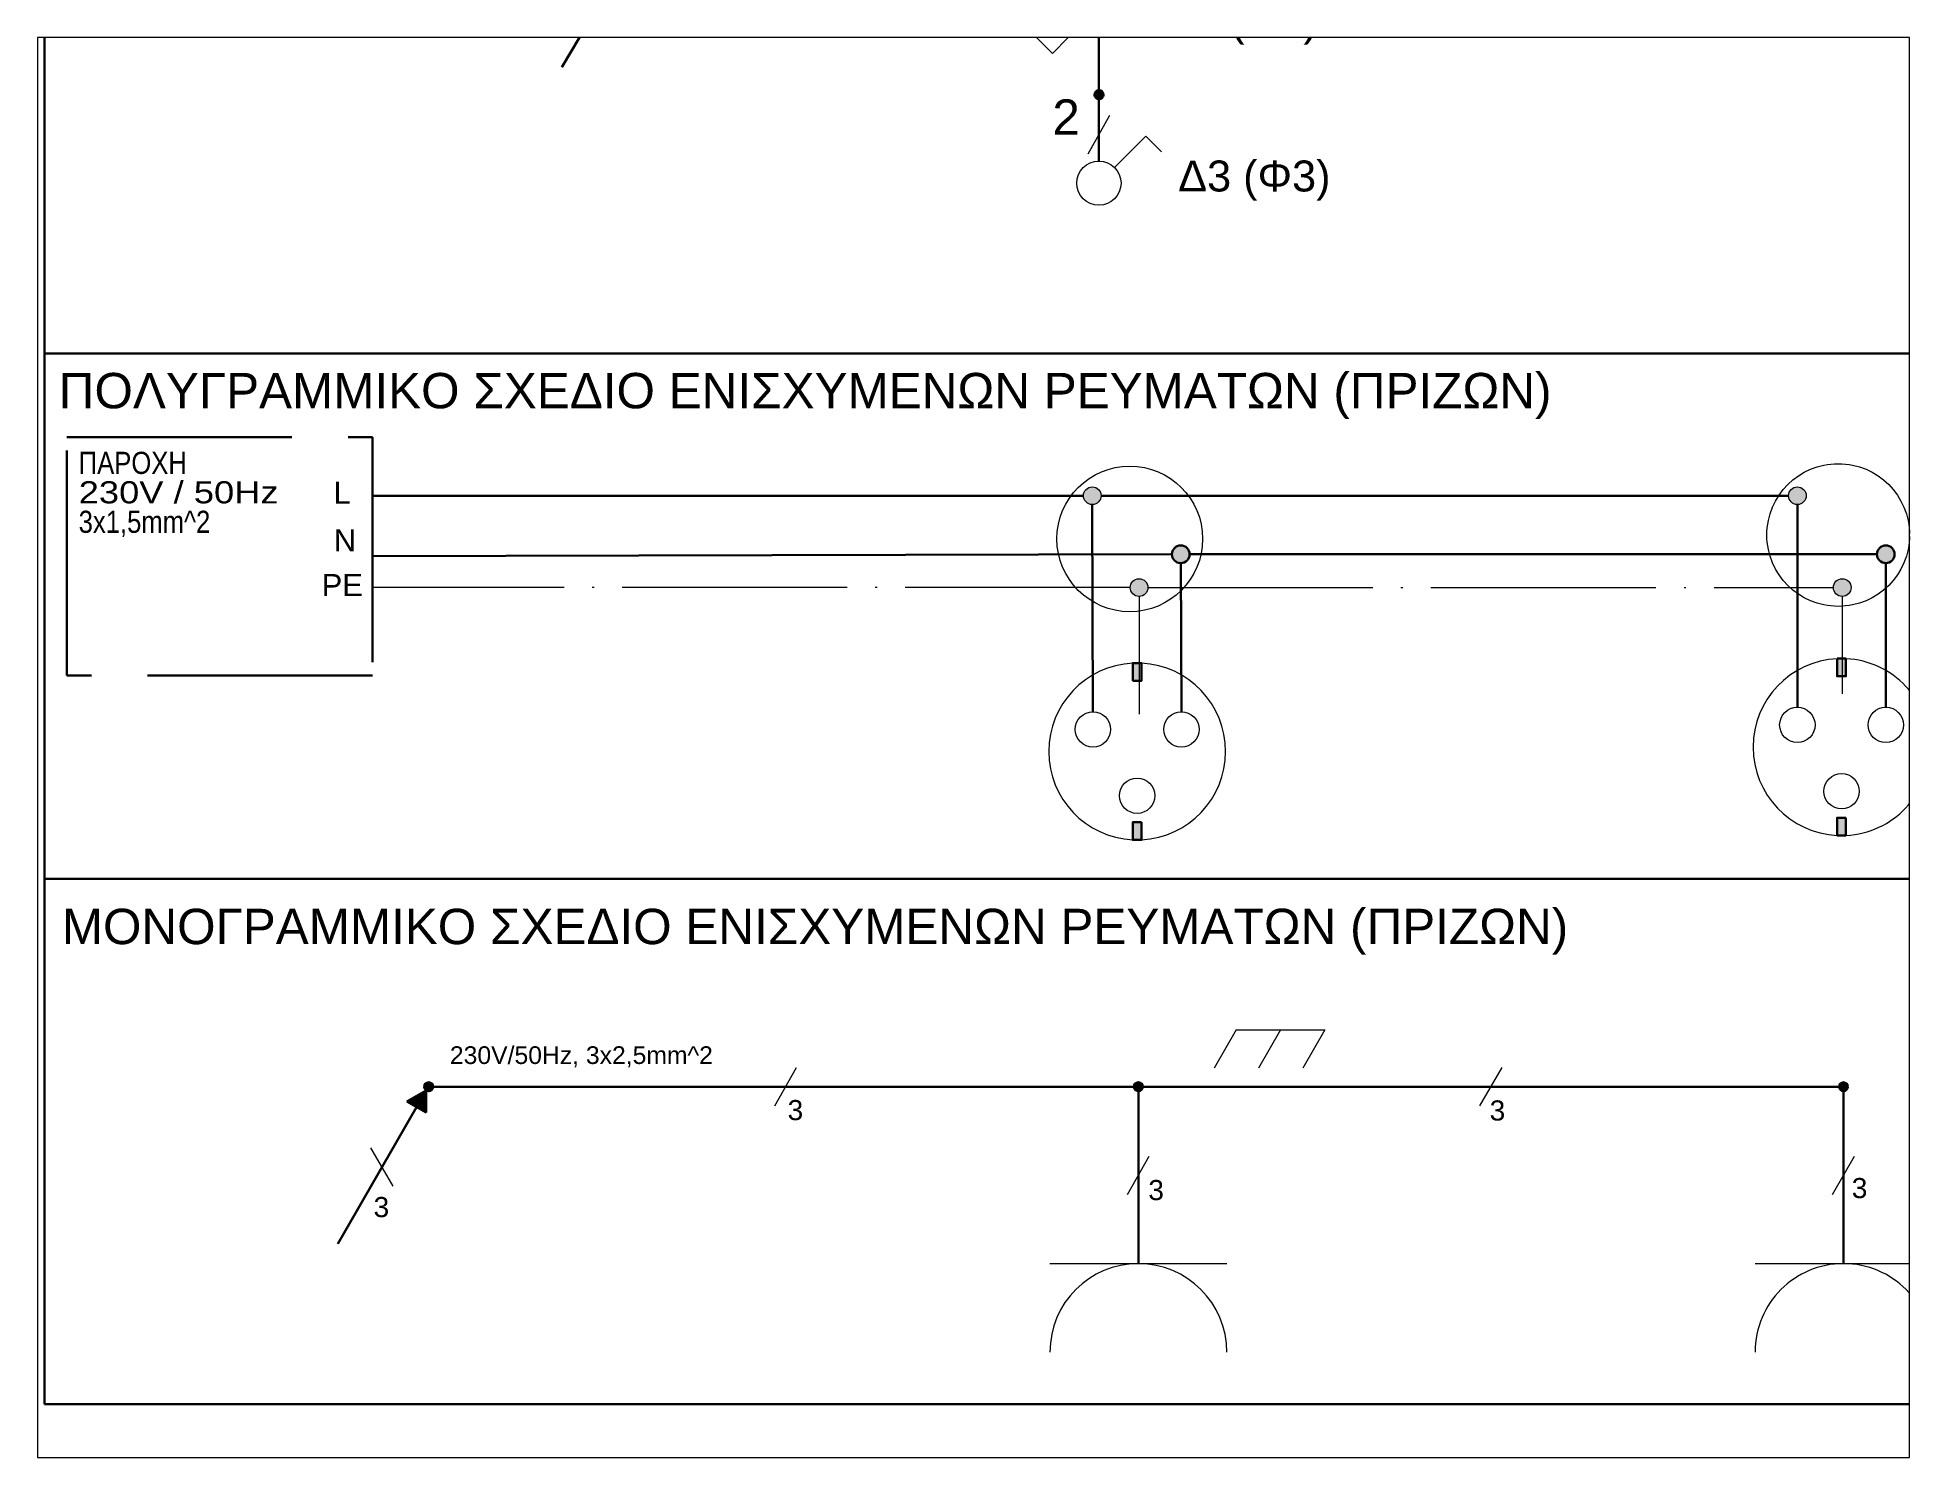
# Paper-space layout 'Layout1' of a CAD drawing. Header units: millimetres. Extents: x 26 to 231, y 20 to 176.
# The model-space entities are those that its viewports show. They can reach past a viewport. Long polylines and large blocks are cut down to what shows.
import ezdxf
from ezdxf.enums import TextEntityAlignment as Align

# ---------------------------------------------------------------- set-up
doc = ezdxf.new("R2010")
doc.units = ezdxf.units.MM
doc.linetypes.add('ACAD_ISO02W100', pattern=[15, 12, -3])
doc.linetypes.add('ACAD_ISO04W100', pattern=[30, 24, -3, 0, -3])
doc.layers.get('0').update_dxf_attribs({"lineweight": 30})
doc.layers.add('Layer1', color=7, linetype='ACAD_ISO04W100', lineweight=30)
doc.styles.get("Standard").update_dxf_attribs({"font": 'arial.ttf'})

msp = doc.modelspace()

# ---------------------------------------------------------------- hatches: boundary and pattern name
h = msp.add_hatch(color=7)
h.dxf.hatch_style = 1
edge = h.paths.add_edge_path()
edge.add_arc((139.1, 339.13), 1, 0, 360)
edge = h.paths.add_edge_path()
edge.add_arc((238.36, 339.13), 1, 0, 360)
edge = h.paths.add_edge_path()
edge.add_arc((238.36, 296.13), 1, 0, 360)
edge = h.paths.add_edge_path()
edge.add_arc((334.62, 339.13), 1, 0, 360)
edge = h.paths.add_edge_path()
edge.add_arc((430.88, 339.13), 1, 0, 360)
edge = h.paths.add_edge_path()
edge.add_arc((527.14, 339.13), 1, 0, 360)
edge = h.paths.add_edge_path()
edge.add_arc((527.05, 299.16), 1, 0, 360)
at = {"lineweight": 15}
h = msp.add_hatch(color=1, dxfattribs=at)
h.dxf.hatch_style = 1
h.paths.add_polyline_path([(234.86, 205.44, 1), (238.86, 205.44, 1)])
h.paths.add_polyline_path([(394.26, 205.44, 1), (398.26, 205.44, 1)])
h = msp.add_hatch(color=5, dxfattribs=at)
h.dxf.hatch_style = 1
h.paths.add_polyline_path([(254.86, 192.19, 1), (258.86, 192.19, 1)])
h.paths.add_polyline_path([(414.26, 192.19, 1), (418.26, 192.19, 1)])
h = msp.add_hatch(color=7, dxfattribs=at)
h.dxf.hatch_style = 1
h.paths.add_polyline_path([(248, 167.6), (246, 167.6), (246, 163.6), (248, 163.6)])
h.paths.add_polyline_path([(248, 131.6), (246, 131.6), (246, 127.6), (248, 127.6)])
h = msp.add_hatch(color=7, dxfattribs=at)
h.dxf.hatch_style = 1
h.paths.add_polyline_path([(407.26, 168.6), (405.26, 168.6), (405.26, 164.6), (407.26, 164.6)])
h.paths.add_polyline_path([(407.26, 132.6), (405.26, 132.6), (405.26, 128.6), (407.26, 128.6)])
h = msp.add_hatch(color=7)
h.dxf.hatch_style = 1
h.paths.add_polyline_path([(85.83, 71.78, 1), (87.83, 71.78, 1)])
h = msp.add_hatch(color=7)
h.dxf.hatch_style = 1
h.paths.add_polyline_path([(246.27, 71.78, 1), (248.27, 71.78, 1)])
h = msp.add_hatch(color=7)
h.dxf.hatch_style = 1
h.paths.add_polyline_path([(407.7, 71.78, 1), (405.7, 71.78, 1)])
at = {"lineweight": 30}
h = msp.add_hatch(color=7, dxfattribs=at)
h.dxf.hatch_style = 1
h.paths.add_polyline_path([(86.24, 70.95), (81.89, 68.48), (86.24, 65.95)])
at = {"layer": 'Layer1', "lineweight": 15}
h = msp.add_hatch(color=3, dxfattribs=at)
h.dxf.hatch_style = 1
h.paths.add_polyline_path([(249.43, 184.67, 1), (245.43, 184.67, 1)])
h.paths.add_polyline_path([(404.41, 184.67, 1), (408.41, 184.67, 1)])

# ---------------------------------------------------------------- linework, layer by layer
at = {"lineweight": 30}
for p, q in [((135, 333.07), (116.92, 302.34)), ((238.36, 311.13), (238.36, 299.13)), ((238.36, 293.13), (238.36, 281.13)), ((630.75, 237.6), (0, 237.6)), ((630.75, 118.8), (0, 118.8)), ((86.24, 70.95), (81.89, 68.48)), ((81.89, 68.48), (86.24, 65.95)), ((86.24, 70.95), (86.24, 65.95)), ((87.83, 71.78), (244.27, 71.78)), ((244.27, 71.78), (246.27, 71.78)), ((247.27, 68.78), (247.27, 70.78)), ((247.27, 68.78), (247.27, 31.78)), ((248.27, 71.78), (250.27, 71.78)), ((250.27, 71.78), (403.7, 71.78)), ((403.7, 71.78), (405.7, 71.78)), ((406.7, 68.78), (406.7, 70.78)), ((406.7, 68.78), (406.7, 31.78)), ((84.09, 67.2), (66.32, 36.26))]:
    msp.add_line(p, q, dxfattribs=at)
at = {"lineweight": 15}
for p, q in [((227.85, 305.44), (224.33, 308.99)), ((234.86, 312.57), (227.85, 305.44)), ((241.9, 279.67), (248.97, 286.74)), ((248.97, 286.74), (252.5, 283.21)), ((227.27, 31.78), (267.27, 31.78)), ((386.7, 31.78), (426.7, 31.78))]:
    msp.add_line(p, q, dxfattribs=at)
for p, q in [((238.36, 299.13), (238.36, 297.13)), ((238.36, 295.13), (238.36, 293.13))]:
    msp.add_line(p, q)
at = {"lineweight": 9}
for p, q in [((235.9, 282.78), (240.83, 291.48)), ((269.4, 84.63), (264.44, 75.95)), ((269.4, 84.63), (289.4, 84.63)), ((279.4, 84.63), (274.42, 75.95)), ((289.4, 84.63), (284.43, 75.95)), ((165.08, 67.43), (170.01, 76.13)), ((324.46, 67.47), (329.51, 76.1)), ((78.8, 49.29), (73.76, 57.93)), ((244.79, 47.44), (249.75, 56.12)), ((404.21, 47.45), (409.2, 56.11))]:
    msp.add_line(p, q, dxfattribs=at)
at = {"color": 1, "lineweight": 30}
for p, q in [((234.86, 205.44), (74.14, 205.44)), ((236.86, 203.44), (237, 156.6)), ((238.86, 205.44), (394.26, 205.44)), ((396.26, 203.44), (396.26, 157.6))]:
    msp.add_line(p, q, dxfattribs=at)
at = {"color": 5, "lineweight": 30}
for p, q in [((254.86, 192.19), (74.14, 191.75)), ((258.86, 192.19), (414.26, 192.19)), ((256.86, 190.19), (257, 156.6)), ((416.26, 190.19), (416.26, 157.6))]:
    msp.add_line(p, q, dxfattribs=at)
at = {"lineweight": 30}
msp.add_lwpolyline([(0, 0), (841, 0), (841, 594), (0, 594)], close=True, dxfattribs=at)
at = {"linetype": 'ACAD_ISO02W100', "lineweight": 30}
msp.add_lwpolyline([(5.01, 218.69), (74.14, 218.69), (74.14, 164.81), (5.01, 164.81)], close=True, dxfattribs=at)
for points in [[(246, 163.6), (248, 163.6), (248, 167.6), (246, 167.6)], [(405.26, 168.6), (407.26, 168.6), (407.26, 164.6), (405.26, 164.6)], [(248, 131.6), (246, 131.6), (246, 127.6), (248, 127.6)], [(407.26, 132.6), (405.26, 132.6), (405.26, 128.6), (407.26, 128.6)]]:
    msp.add_lwpolyline(points, close=True)
at = {"lineweight": 15}
for centre, radius in [((238.36, 316.13), 5), ((238.36, 276.13), 5), ((245.33, 195.67), 16.47), ((405.51, 196.55), 16.13), ((396.26, 153.6), 4), ((416.26, 153.6), 4), ((237, 152.6), 4), ((257, 152.6), 4), ((247, 137.6), 4), ((406.26, 138.6), 4)]:
    msp.add_circle(centre, radius, dxfattribs=at)
for centre in [(238.36, 296.13), (86.83, 71.78), (247.27, 71.78), (406.7, 71.78)]:
    msp.add_circle(centre, 1)
at = {"color": 1, "lineweight": 15}
for centre in [(236.86, 205.44), (396.26, 205.44)]:
    msp.add_circle(centre, 2, dxfattribs=at)
at = {"color": 5}
for centre in [(256.86, 192.19), (416.26, 192.19)]:
    msp.add_circle(centre, 2, dxfattribs=at)
at = {"color": 3, "lineweight": 15}
for centre in [(247.43, 184.67), (406.41, 184.67)]:
    msp.add_circle(centre, 2, dxfattribs=at)
at = {"lineweight": 15}
for centre, start, end in [((247, 147.6), 92.866, 267.134), ((247, 147.6), 272.866, 87.134), ((406.26, 148.6), 92.866, 267.134), ((406.26, 148.6), 272.866, 87.134), ((247.27, 11.78), 0, 180), ((406.7, 11.78), 0, 180)]:
    msp.add_arc(centre, 20, start, end, dxfattribs=at)
at = {"layer": 'Layer1', "color": 3, "lineweight": 15, "ltscale": 0.5}
for p, q in [((245.43, 184.67), (74.14, 184.67)), ((247.43, 182.67), (247.43, 156.04)), ((249.43, 184.67), (404.41, 184.67)), ((406.41, 182.67), (406.41, 160.6))]:
    msp.add_line(p, q, dxfattribs=at)

# ---------------------------------------------------------------- texts
for s, height, p in [('Δ1 (Φ1)', 7, (253.38, 309.51)), ('Δ3 (Φ3)', 7, (256.28, 274.24)), ('ΠΟΛΥΓΡΑΜΜΙΚΟ ΣΧΕΔΙΟ ΕΝΙΣΧΥΜΕΝΩΝ ΡΕΥΜΑΤΩΝ (ΠΡΙΖΩΝ) ', 8, (3.19, 225.2)), ('ΜΟΝΟΓΡΑΜΜΙΚΟ ΣΧΕΔΙΟ ΕΝΙΣΧΥΜΕΝΩΝ ΡΕΥΜΑΤΩΝ (ΠΡΙΖΩΝ)', 8, (3.88, 104.03))]:
    msp.add_text(s, height=height).set_placement(p)
at = {"lineweight": 30}
for s, width, p, p2 in [('ΠΑΡΟΧΗ', 0.829346, (7.69, 210.37), (32.15, 210.37)), ('230V / 50Hz', 1.175853, (7.69, 203.71), (52.89, 203.71)), ('3x1,5mm^ 2', 0.829346, (7.69, 197.04), (37.45, 197.04))]:
    msp.add_text(s, height=5, dxfattribs=dict(at, width=width)).set_placement(p, p2, align=Align.FIT)
for s, p in [('L', (65.31, 203.64)), ('N', (65.37, 192.86)), ('PE', (62.63, 182.73))]:
    msp.add_text(s, height=5, dxfattribs=at).set_placement(p)
at = {"lineweight": 9}
for s, height, p in [('230V/50Hz, 3x2,5mm^ 2', 4, (91.62, 76.93)), ('3', 4.55, (167.97, 64.23)), ('3', 4.55, (326.69, 64.14)), ('3', 4.55, (408.56, 46.6)), ('3', 4.55, (74.36, 42.3)), ('3', 4.55, (249.52, 46.14))]:
    msp.add_text(s, height=height, dxfattribs=at).set_placement(p)
at = {"layer": 'Layer1', "lineweight": 9}
msp.add_text('2', height=8, dxfattribs=at).set_placement((227.83, 287.07))

psp = doc.layouts.get("Layout1")

# ---------------------------------------------------------------- viewports
at = {"layer": '0'}
psp.add_viewport(center=(128.5, 97.5), size=(205.6, 156), view_center_point=(210, 148.5), view_height=321.1538, dxfattribs=at)

doc.saveas('drawing.dxf')
